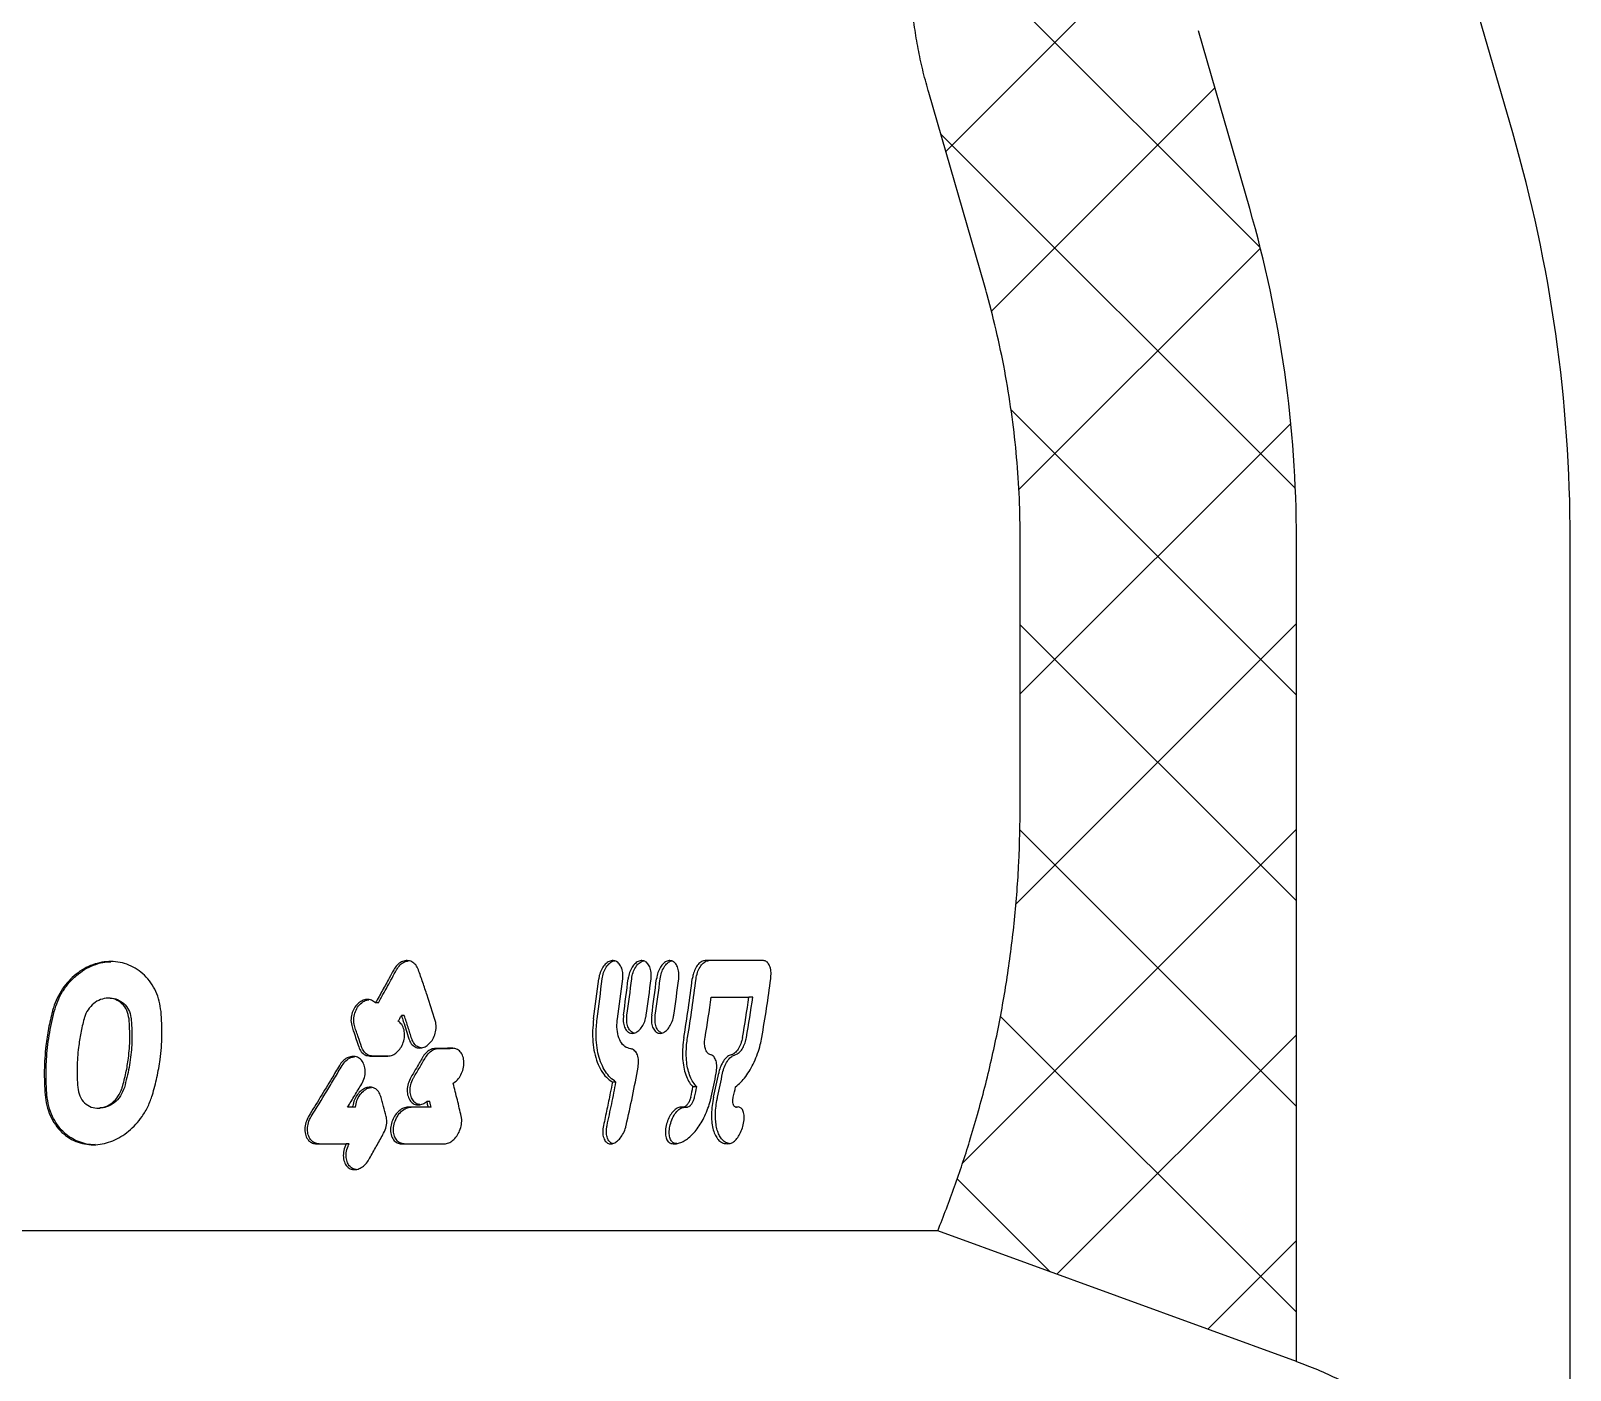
# Model space of a CAD drawing. Header units: millimetres. Extents: x 8 to 871, y 8 to 585.
# Drawn here: x 747.71 to 781.3, y 184.29 to 213.53 of the extents above; entities that cross this region are included whole.
import ezdxf

# ---------------------------------------------------------------- set-up
doc = ezdxf.new("R2010")
doc.units = ezdxf.units.MM
doc.layers.add('HATCH', color=3, linetype='Continuous')
doc.layers.add('OUTLINE', color=7, linetype='Continuous', lineweight=25)

msp = doc.modelspace()

# ---------------------------------------------------------------- hatches: boundary and pattern name
at = {"layer": 'HATCH'}
h = msp.add_hatch(dxfattribs=at)
h.set_pattern_fill('NET', color=256, angle=45, style=0)
edge = h.paths.add_edge_path(flags=0)
edge.add_line((767.50475, 187.3352), (775.33169, 184.48644))
edge.add_line((775.33169, 184.48644), (775.33169, 202.4352))
edge.add_arc((749.3049, 202.4352), 26.02679, 0, 16.096265)
edge.add_line((774.31137, 209.65118), (773.19098, 213.53381))
edge.add_arc((779.41042, 215.32852), 6.47321, 178.672157, 196.096265, ccw=False)
edge.add_line((772.93895, 215.47853), (775.32873, 318.57789))
edge.add_arc((764.3049, 318.83342), 11.02679, 358.672157, 360)
edge.add_line((775.33169, 318.83342), (775.33169, 326.33342))
edge.add_arc((746.6049, 326.33342), 28.72679, 0, 39.813466)
edge.add_arc((773.64318, 348.87164), 6.47321, 187.491797, 219.813466, ccw=False)
edge.add_line((767.22523, 348.02763), (757.96477, 418.44576))
edge.add_arc((760.91259, 418.83342), 2.97321, 7.491797, 187.491797, ccw=False)
edge.add_line((763.86042, 419.22108), (763.9114, 418.83342))
edge.add_line((763.9114, 418.83342), (763.91259, 418.83342))
edge.add_arc((760.91259, 418.83342), 3, 0, 90)
edge.add_line((760.91259, 421.83342), (750.68633, 421.83342))
edge.add_line((750.68633, 421.83342), (750.88417, 421.59106))
edge.add_spline(control_points=[(750.88417, 421.59106), (750.9974, 421.45234), (751.10108, 421.30591), (751.28882, 420.99725), (751.37234, 420.83547), (751.5146, 420.50595), (751.57409, 420.33705), (751.66975, 419.99099), (751.70607, 419.81239), (751.7296, 419.63342)], knot_values=[0, 0, 0, 0, 0.25, 0.25, 0.5, 0.5, 0.75, 0.75, 1, 1, 1, 1], weights=[1, 1, 1, 1, 1, 1, 1, 1, 1, 1], degree=3, periodic=0)
edge.add_spline(control_points=[(751.7296, 419.63342), (752.55881, 413.32812), (753.38801, 407.02282), (754.21721, 400.71752), (756.16013, 385.94345), (758.10304, 371.16939), (760.04594, 356.39532), (760.34604, 354.11336), (760.64614, 351.83139), (760.94623, 349.54942)], knot_values=[0.03779897, 0.03779897, 0.03779897, 0.03779897, 0.05687774, 0.05687774, 0.05687774, 0.10158155, 0.10158155, 0.10158155, 0.1084864, 0.1084864, 0.1084864, 0.1084864], weights=[1, 1, 1, 1, 1, 1, 1, 1, 1, 1], degree=3, periodic=0)
edge.add_spline(control_points=[(760.94623, 349.54943), (761.17462, 347.81273), (761.62519, 346.09163), (762.27704, 344.46578), (762.60839, 343.6393), (762.99314, 342.83231), (763.4266, 342.05451), (763.86006, 341.27671), (764.34401, 340.525), (764.87257, 339.80843)], knot_values=[0, 0, 0, 0, 0.00525496, 0.00525496, 0.00525496, 0.00791067, 0.00791067, 0.00791067, 0.01056638, 0.01056638, 0.01056638, 0.01056638], weights=[1, 1, 1, 1, 1, 1, 1, 1, 1, 1], degree=3, periodic=0)
edge.add_spline(control_points=[(764.87257, 339.80844), (765.58268, 338.84576), (766.21768, 337.82665), (767.33099, 335.67069), (767.7945, 334.56236), (768.54204, 332.28961), (768.82625, 331.12484), (769.11373, 329.33366), (769.18585, 328.73053), (769.28113, 327.53088), (769.30475, 326.93179), (769.30475, 326.33342)], knot_values=[0, 0, 0, 0, 0.25, 0.25, 0.5, 0.5, 0.75, 0.75, 0.875, 0.875, 1, 1, 1, 1], weights=[1, 1, 1, 1, 1, 1, 1, 1, 1, 1, 1, 1], degree=3, periodic=0)
edge.add_line((769.30475, 326.33342), (769.30475, 318.83342))
edge.add_spline(control_points=[(769.30475, 318.83342), (769.30475, 318.81413), (769.30464, 318.79483), (769.30442, 318.77554), (769.30431, 318.76588), (769.30417, 318.75621), (769.304, 318.74655), (769.30383, 318.73688), (769.30363, 318.72722), (769.30341, 318.71755)], knot_values=[0, 0, 0, 0, 0.00005788, 0.00005788, 0.00005788, 0.00008688, 0.00008688, 0.00008688, 0.00011588, 0.00011588, 0.00011588, 0.00011588], weights=[1, 1, 1, 1, 1, 1, 1, 1, 1, 1], degree=3, periodic=0)
edge.add_line((769.30341, 318.71755), (766.90474, 215.2352))
edge.add_spline(control_points=[(766.90474, 215.2352), (766.89891, 214.98375), (766.90255, 214.73157), (766.92913, 214.22574), (766.95222, 213.97136), (767.05006, 213.2157), (767.1531, 212.71952), (767.29409, 212.23094)], knot_values=[0, 0, 0, 0, 0.25, 0.25, 0.5, 0.5, 1, 1, 1, 1], weights=[1, 1, 1, 1, 1, 1, 1, 1], degree=3, periodic=0)
edge.add_line((767.29409, 212.23094), (768.52069, 207.98024))
edge.add_spline(control_points=[(768.52069, 207.98024), (768.65162, 207.52653), (768.76641, 207.0681), (768.96224, 206.15049), (769.04365, 205.69), (769.23916, 204.30359), (769.30475, 203.37273), (769.30475, 202.4352)], knot_values=[0, 0, 0, 0, 0.25, 0.25, 0.5, 0.5, 1, 1, 1, 1], weights=[1, 1, 1, 1, 1, 1, 1, 1], degree=3, periodic=0)
edge.add_line((769.30475, 202.4352), (769.30475, 196.6352))
edge.add_spline(control_points=[(769.30475, 196.6352), (769.30475, 195.04097), (769.15319, 193.46662), (768.70305, 191.13434), (768.51562, 190.36182), (768.17663, 189.21063), (768.05405, 188.82866), (767.79224, 188.07544), (767.65273, 187.70318), (767.50475, 187.3352)], knot_values=[0, 0, 0, 0, 0.5, 0.5, 0.75, 0.75, 0.875, 0.875, 1, 1, 1, 1], weights=[1, 1, 1, 1, 1, 1, 1, 1, 1, 1], degree=3, periodic=0)

# ---------------------------------------------------------------- linework, layer by layer
at = {"layer": 'OUTLINE'}
for p, q in [((780.05041, 211.30727), (778.93002, 215.1899)), ((774.31137, 209.65118), (773.19098, 213.53381)), ((769.30475, 196.6352), (769.30475, 202.4352)), ((775.33169, 184.48644), (775.33169, 202.4352)), ((781.3049, 176.90215), (781.3049, 202.4352)), ((763.69973, 193.2352), (762.42962, 193.2352)), ((749.44554, 192.41452), (749.40157, 192.41452)), ((755.29685, 192.31337), (755.23603, 192.31337)), ((763.46763, 192.43521), (763.38271, 192.43521)), ((755.86218, 192.0352), (755.79947, 192.0352)), ((760.4823, 190.58459), (760.40411, 190.58459)), ((762.24591, 190.47997), (762.1622, 190.47997)), ((756.4175, 190.15703), (756.35116, 190.15703)), ((749.17176, 190.01453), (749.21727, 190.01453)), ((754.73457, 190.0352), (754.62495, 190.0352)), ((754.79609, 190.0352), (754.73457, 190.0352)), ((756.38208, 190.03521), (755.94393, 190.03521)), ((756.44868, 190.03521), (756.38208, 190.03521)), ((761.9589, 190.03749), (762.04446, 190.03749)), ((763.09054, 190.03768), (763.11202, 190.03768)), ((753.94607, 189.2352), (754.59567, 189.2352)), ((754.65778, 189.2352), (754.59567, 189.2352)), ((755.79661, 189.2352), (756.73711, 189.2352)), ((761.81037, 189.24291), (761.77052, 189.24239)), ((767.50475, 187.3352), (702.05505, 187.3352)), ((775.33169, 184.48644), (767.50475, 187.3352))]:
    msp.add_line(p, q, dxfattribs=at)
at = {"layer": 'OUTLINE', "flags": 128}
msp.add_lwpolyline([(768.5207, 207.98025), (767.30613, 212.1892), (767.29409, 212.23094)], dxfattribs=at)
at = {"layer": 'OUTLINE'}
for centre, radius, start, end in [((749.3049, 202.4352), 32, 0, 16.096265), ((749.3049, 202.4352), 26.02679, 0, 16.096265), ((727.28207, 196.58055), 33.03654, 351.961427, 353.490392), ((727.22385, 196.58029), 33.16873, 351.994127, 353.516898), ((728.45454, 196.5821), 32.39128, 351.797441, 353.357388), ((728.70223, 196.58453), 32.26412, 351.907307, 353.33499), ((728.64313, 196.585), 32.39912, 351.940414, 353.362052), ((729.78449, 196.58735), 31.68635, 351.753565, 353.207748), ((730.03793, 196.58802), 31.55262, 351.717143, 353.177602), ((729.98173, 196.58878), 31.68654, 351.750999, 353.205183), ((731.06309, 196.59009), 31.01476, 351.568596, 353.054855), ((731.73525, 196.5848), 30.643, 350.552269, 352.971448), ((731.6888, 196.58507), 30.76943, 350.590939, 352.999973), ((735.15267, 196.59615), 28.95268, 349.9724, 352.536228), ((732.72705, 196.58137), 30.12026, 350.393391, 352.087896), ((734.36636, 196.58707), 29.31188, 350.114544, 351.85701), ((734.32708, 196.58775), 29.43493, 350.154934, 351.88994), ((730.49522, 196.46948), 30.97227, 347.252345, 349.659377), ((733.10719, 196.48657), 29.6694, 347.875369, 348.319674), ((733.05374, 196.48932), 29.80428, 347.92567, 348.367884), ((733.89106, 196.51404), 29.34462, 347.684211, 348.731079), ((733.96647, 196.52076), 29.32402, 347.66198, 348.709668), ((733.93701, 196.51907), 29.43591, 347.712972, 348.756491), ((734.83711, 196.51979), 28.89267, 347.476796, 347.933716)]:
    msp.add_arc(centre, radius, start, end, dxfattribs=at)
for points, knots in [([(767.29409, 212.23094), (767.25281, 212.38161), (767.17026, 212.68295), (767.07317, 213.14303), (766.99598, 213.60818), (766.93751, 214.11281), (766.901, 214.65567), (766.90349, 215.04181), (766.90474, 215.23521)], [0, 0, 0, 0, 0.15409656, 0.30819292, 0.46366276, 0.61913465, 0.80924788, 1, 1, 1, 1]), ([(769.30475, 202.4352), (769.30091, 202.73245), (769.29322, 203.32709), (769.23134, 204.21721), (769.13214, 205.10924), (768.9912, 206.00134), (768.8088, 206.8914), (768.64341, 207.54943), (768.54059, 207.91041), (768.5207, 207.98025)], [0, 0, 0, 0, 0.15871105, 0.31750025, 0.47621076, 0.63785453, 0.79958072, 0.96122259, 1, 1, 1, 1]), ([(767.50475, 187.3352), (767.62973, 187.65711), (767.87992, 188.30147), (768.2239, 189.34746), (768.54054, 190.46913), (768.81477, 191.66738), (769.03199, 192.88676), (769.18775, 194.12478), (769.28637, 195.37839), (769.29863, 196.21636), (769.30475, 196.6352)], [0, 0, 0, 0, 0.10869296, 0.2175747, 0.34648584, 0.4754752, 0.60438683, 0.73622985, 0.86815699, 1, 1, 1, 1]), ([(750.55434, 192.12653), (750.54342, 192.20178), (750.52158, 192.35228), (750.44492, 192.56296), (750.33655, 192.75386), (750.19869, 192.91727), (750.0361, 193.0476), (749.85659, 193.14266), (749.6634, 193.20017), (749.46379, 193.22085), (749.26188, 193.20334), (749.06353, 193.15037), (748.87369, 193.06208), (748.69644, 192.94215), (748.53718, 192.79263), (748.39856, 192.61741), (748.28626, 192.42083), (748.21873, 192.25335), (748.19106, 192.15353), (748.18357, 192.12653)], [0, 0, 0, 0, 0.063550389, 0.127086487, 0.190738409, 0.254377295, 0.315919663, 0.3774563, 0.437565935, 0.497674095, 0.557047935, 0.616423566, 0.675731289, 0.735042911, 0.795023451, 0.855006607, 0.916160586, 0.977317619, 1, 1, 1, 1]), ([(748.22352, 192.12653), (748.24655, 192.20146), (748.29262, 192.3513), (748.40242, 192.56099), (748.54019, 192.75099), (748.70282, 192.91416), (748.88521, 193.04519), (749.07959, 193.14029), (749.27323, 193.19895), (749.40001, 193.2076), (749.45883, 193.21162)], [0, 0, 0, 0, 0.12931394, 0.25860184, 0.38807149, 0.51752464, 0.64364742, 0.76976183, 0.89316133, 1, 1, 1, 1]), ([(756.16978, 193.0352), (756.15282, 193.07216), (756.11887, 193.14615), (756.03118, 193.21589), (755.93001, 193.24244), (755.82477, 193.22422), (755.72701, 193.16418), (755.66524, 193.0922), (755.63833, 193.04505), (755.63271, 193.0352)], [0, 0, 0, 0, 0.163237956, 0.326795956, 0.487967882, 0.642186416, 0.798521311, 0.95793904, 1, 1, 1, 1]), ([(755.69421, 193.0352), (755.71813, 193.07185), (755.76601, 193.14521), (755.85908, 193.21355), (755.92257, 193.22451), (755.95007, 193.22925)], [0, 0, 0, 0, 0.3614104, 0.72340338, 1, 1, 1, 1]), ([(760.62838, 192.83521), (760.63061, 192.88197), (760.63508, 192.97557), (760.60084, 193.09839), (760.54098, 193.18802), (760.46199, 193.23565), (760.37385, 193.23822), (760.28594, 193.19713), (760.2069, 193.11738), (760.14505, 193.00647), (760.11539, 192.90645), (760.10747, 192.84864), (760.10562, 192.83521)], [0, 0, 0, 0, 0.11320847, 0.2265939, 0.33543016, 0.44167086, 0.5460803, 0.64936143, 0.75343751, 0.85936077, 0.96732577, 1, 1, 1, 1]), ([(760.18047, 192.83521), (760.18886, 192.88154), (760.20563, 192.97425), (760.26712, 193.09741), (760.34645, 193.18418), (760.41312, 193.22845), (760.44835, 193.22853), (760.45404, 193.22854)], [0, 0, 0, 0, 0.2437352, 0.48775817, 0.72410742, 0.95545773, 1, 1, 1, 1]), ([(761.24845, 192.83982), (761.25088, 192.88605), (761.25574, 192.97859), (761.22374, 193.1), (761.167, 193.18859), (761.09172, 193.23565), (761.0074, 193.23818), (760.92305, 193.19754), (760.84694, 193.11868), (760.78704, 193.00897), (760.75797, 192.91011), (760.75012, 192.85297), (760.74831, 192.83982)], [0, 0, 0, 0, 0.11322571, 0.22663416, 0.33546265, 0.44170371, 0.54611463, 0.64939691, 0.75347634, 0.85939143, 0.96764094, 1, 1, 1, 1]), ([(760.82505, 192.83982), (760.83325, 192.88524), (760.84966, 192.97613), (760.90868, 193.09744), (760.98471, 193.18374), (761.04931, 193.22815), (761.08358, 193.22838), (761.08957, 193.22843)], [0, 0, 0, 0, 0.24148091, 0.48313446, 0.7199338, 0.95112499, 1, 1, 1, 1]), ([(761.85027, 192.83982), (761.85293, 192.88605), (761.85825, 192.97859), (761.82814, 193.1), (761.77391, 193.18859), (761.7015, 193.23565), (761.62007, 193.23818), (761.53831, 193.19754), (761.46427, 193.11868), (761.40568, 193.00897), (761.37694, 192.91011), (761.36897, 192.85297), (761.36713, 192.83982)], [0, 0, 0, 0, 0.1132257, 0.22663481, 0.33546159, 0.44170386, 0.54611521, 0.64939744, 0.75347646, 0.85939126, 0.96764088, 1, 1, 1, 1]), ([(761.44571, 192.83982), (761.45393, 192.88524), (761.47039, 192.97611), (761.5282, 193.0975), (761.6022, 193.18352), (761.66352, 193.22766), (761.69527, 193.22816), (761.69968, 193.22822)], [0, 0, 0, 0, 0.24431235, 0.48879879, 0.72837605, 0.96227816, 1, 1, 1, 1]), ([(762.42962, 193.2352), (762.40294, 193.23067), (762.34957, 193.22162), (762.27221, 193.15388), (762.20804, 193.05458), (762.16582, 192.94258), (762.15325, 192.86691), (762.14798, 192.83521)], [0, 0, 0, 0, 0.21151018, 0.42316351, 0.63246781, 0.84600201, 1, 1, 1, 1]), ([(762.22887, 192.83521), (762.23739, 192.88175), (762.25444, 192.97492), (762.31198, 193.0975), (762.38471, 193.18667), (762.4545, 193.22932), (762.49597, 193.23363), (762.51101, 193.2352)], [0, 0, 0, 0, 0.22508786, 0.45052313, 0.66768917, 0.87952358, 1, 1, 1, 1]), ([(763.86004, 192.83521), (763.86356, 192.88199), (763.8706, 192.97563), (763.84733, 193.0986), (763.80208, 193.18761), (763.74892, 193.22959), (763.71266, 193.23373), (763.69973, 193.2352)], [0, 0, 0, 0, 0.22656229, 0.4535156, 0.67105783, 0.88279581, 1, 1, 1, 1]), ([(755.63271, 193.0352), (755.60011, 192.97499), (755.51861, 192.82445), (755.38664, 192.58378), (755.28624, 192.40351), (755.23603, 192.31337)], [0, 0, 0, 0, 0.24996285, 0.62495188, 1, 1, 1, 1]), ([(755.29685, 192.31337), (755.36383, 192.43354), (755.4643, 192.61381), (755.59622, 192.85451), (755.66155, 192.97497), (755.69421, 193.0352)], [0, 0, 0, 0, 0.49993377, 0.74996048, 1, 1, 1, 1]), ([(756.53875, 191.92656), (756.48008, 192.11098), (756.39205, 192.38765), (756.26698, 192.75744), (756.20218, 192.94261), (756.16978, 193.0352)], [0, 0, 0, 0, 0.49984316, 0.74990445, 1, 1, 1, 1]), ([(749.85619, 191.96319), (749.84392, 192.026), (749.81936, 192.15174), (749.71083, 192.30053), (749.56554, 192.39451), (749.39941, 192.42492), (749.23181, 192.39262), (749.07853, 192.30319), (748.9545, 192.16523), (748.89566, 192.04183), (748.87598, 191.97228), (748.8734, 191.96319)], [0, 0, 0, 0, 0.12933068, 0.25890146, 0.3826243, 0.50270773, 0.62057935, 0.73833455, 0.8583498, 0.98149035, 1, 1, 1, 1]), ([(749.44508, 192.41405), (749.44594, 192.41421), (749.50163, 192.42439), (749.6111, 192.38845), (749.75083, 192.30492), (749.85312, 192.16507), (749.89189, 192.04186), (749.90014, 191.97227), (749.90121, 191.96319)], [0, 0, 0, 0, 0.00368363, 0.24015759, 0.47674252, 0.7170523, 0.96308675, 1, 1, 1, 1]), ([(755.23603, 192.31337), (755.20778, 192.3354), (755.15124, 192.3795), (755.04553, 192.39289), (754.93988, 192.36421), (754.84316, 192.29577), (754.76425, 192.19385), (754.71216, 192.0677), (754.69057, 191.92317), (754.71145, 191.83325), (754.72246, 191.78586)], [0, 0, 0, 0, 0.1218957, 0.24401239, 0.3617197, 0.48027352, 0.60152869, 0.72641661, 0.85582674, 1, 1, 1, 1]), ([(754.78216, 191.78586), (754.77174, 191.82888), (754.75089, 191.91493), (754.76868, 192.05796), (754.82121, 192.19108), (754.90487, 192.29776), (754.99846, 192.36551), (755.06113, 192.37543), (755.08699, 192.37953)], [0, 0, 0, 0, 0.17872234, 0.35746141, 0.53493776, 0.71065884, 0.88063491, 1, 1, 1, 1]), ([(762.56058, 192.4352), (762.63221, 192.4352), (762.77546, 192.43521), (763.05163, 192.4352), (763.25128, 192.43521), (763.38271, 192.43521)], [0, 0, 0, 0, 0.254692458, 0.509385373, 1, 1, 1, 1]), ([(748.18357, 192.12653), (748.15395, 192.00241), (748.0945, 191.75329), (748.03126, 191.32232), (747.99533, 190.83445), (748.01425, 190.48062), (748.02377, 190.30252)], [0, 0, 0, 0, 0.20447197, 0.41038081, 0.70321064, 1, 1, 1, 1]), ([(748.06439, 190.30252), (748.05645, 190.42948), (748.04052, 190.68427), (748.05336, 191.11753), (748.10265, 191.60142), (748.18305, 191.95071), (748.22352, 192.12653)], [0, 0, 0, 0, 0.212085185, 0.425623697, 0.710875223, 1, 1, 1, 1]), ([(748.8734, 191.96319), (748.84843, 191.86045), (748.7983, 191.65425), (748.74488, 191.29965), (748.71394, 190.90017), (748.7282, 190.61126), (748.73538, 190.46586)], [0, 0, 0, 0, 0.206406086, 0.41425687, 0.705202127, 1, 1, 1, 1]), ([(749.70854, 190.46586), (749.7369, 190.57095), (749.79381, 190.78186), (749.85207, 191.13849), (749.88395, 191.53484), (749.86548, 191.81978), (749.85619, 191.96319)], [0, 0, 0, 0, 0.21355757, 0.42858189, 0.7124203, 1, 1, 1, 1]), ([(749.90121, 191.96319), (749.9089, 191.86086), (749.92433, 191.6555), (749.91355, 191.30133), (749.86777, 190.9014), (749.79221, 190.61168), (749.75419, 190.46586)], [0, 0, 0, 0, 0.20559815, 0.41263683, 0.7043643, 1, 1, 1, 1]), ([(750.36627, 190.30252), (750.40147, 190.43004), (750.47211, 190.68596), (750.54541, 191.11981), (750.58669, 191.60311), (750.56517, 191.95128), (750.55434, 192.12653)], [0, 0, 0, 0, 0.21301774, 0.42749209, 0.7118381, 1, 1, 1, 1]), ([(755.50294, 191.15033), (755.53757, 191.15462), (755.60683, 191.16321), (755.70572, 191.22856), (755.78826, 191.32513), (755.84733, 191.44861), (755.87436, 191.58767), (755.86284, 191.7243), (755.81508, 191.84232), (755.75845, 191.89012), (755.7309, 191.91338)], [0, 0, 0, 0, 0.11885886, 0.23776647, 0.35671782, 0.48179903, 0.61235738, 0.74473621, 0.87582867, 1, 1, 1, 1]), ([(755.7309, 191.91338), (755.74235, 191.93368), (755.75952, 191.96413), (755.78236, 192.00474), (755.79376, 192.02505), (755.79947, 192.0352)], [0, 0, 0, 0, 0.50002963, 0.75002809, 1, 1, 1, 1]), ([(755.79947, 192.0352), (755.81339, 191.99277), (755.8482, 191.8867), (755.90272, 191.71712), (755.94246, 191.59008), (755.96233, 191.52656)], [0, 0, 0, 0, 0.2499779, 0.62498024, 1, 1, 1, 1]), ([(756.02599, 191.52656), (755.99929, 191.61126), (755.95924, 191.7383), (755.9042, 191.90791), (755.87619, 191.99277), (755.86218, 192.0352)], [0, 0, 0, 0, 0.4999658, 0.74998744, 1, 1, 1, 1]), ([(755.96233, 191.52656), (755.97799, 191.48922), (756.00935, 191.41444), (756.09338, 191.3447), (756.1917, 191.31928), (756.29375, 191.33865), (756.39001, 191.39783), (756.4726, 191.49191), (756.53325, 191.61369), (756.56252, 191.75146), (756.55737, 191.85855), (756.54238, 191.91329), (756.53875, 191.92656)], [0, 0, 0, 0, 0.1103175, 0.22090626, 0.32497009, 0.42566678, 0.52641973, 0.6296843, 0.7376588, 0.84998016, 0.96362156, 1, 1, 1, 1]), ([(759.994, 191.96073), (759.98473, 191.87523), (759.96618, 191.70424), (759.97352, 191.45548), (760.00778, 191.22187), (760.06952, 191.01077), (760.15785, 190.8306), (760.26795, 190.68177), (760.35874, 190.61698), (760.40411, 190.58459)], [0, 0, 0, 0, 0.143959568, 0.287908259, 0.431977098, 0.57602177, 0.71742679, 0.858792806, 1, 1, 1, 1]), ([(760.4823, 190.58459), (760.43937, 190.61494), (760.35348, 190.67564), (760.24711, 190.81181), (760.16111, 190.97639), (760.09681, 191.16887), (760.0573, 191.38482), (760.03857, 191.64957), (760.05798, 191.84608), (760.06931, 191.96073)], [0, 0, 0, 0, 0.13319793, 0.26642599, 0.39941258, 0.53242351, 0.66990204, 0.80739658, 1, 1, 1, 1]), ([(760.80118, 191.30919), (760.75818, 191.32082), (760.67218, 191.34409), (760.57477, 191.46346), (760.51393, 191.63144), (760.4979, 191.80723), (760.5101, 191.92034), (760.51445, 191.96073)], [0, 0, 0, 0, 0.21490445, 0.42973372, 0.64738698, 0.87408534, 1, 1, 1, 1]), ([(760.64506, 192.04255), (760.6415, 191.99571), (760.63438, 191.90196), (760.66372, 191.77938), (760.71885, 191.69082), (760.79336, 191.6455), (760.877, 191.64531), (760.96099, 191.6872), (761.03802, 191.76602), (761.1006, 191.87568), (761.13194, 191.97385), (761.14122, 192.03042), (761.14321, 192.04255)], [0, 0, 0, 0, 0.11536545, 0.23091278, 0.3415209, 0.44797896, 0.55075504, 0.65165961, 0.75412472, 0.86008063, 0.96999481, 1, 1, 1, 1]), ([(760.87629, 191.65244), (760.85206, 191.66277), (760.80282, 191.68375), (760.74896, 191.76382), (760.71735, 191.87212), (760.71384, 191.97137), (760.72064, 192.02906), (760.72223, 192.04255)], [0, 0, 0, 0, 0.22091917, 0.44896822, 0.6838413, 0.92607522, 1, 1, 1, 1]), ([(761.26142, 192.04255), (761.2576, 191.99571), (761.24995, 191.90196), (761.27726, 191.77938), (761.32978, 191.69082), (761.40137, 191.6455), (761.48217, 191.64531), (761.56365, 191.6872), (761.63873, 191.76602), (761.7001, 191.87568), (761.73118, 191.97385), (761.74062, 192.03042), (761.74264, 192.04255)], [0, 0, 0, 0, 0.11536562, 0.23091355, 0.34152135, 0.44797915, 0.55075535, 0.6516605, 0.75412451, 0.86008038, 0.96999493, 1, 1, 1, 1]), ([(761.48458, 191.65327), (761.46177, 191.6634), (761.41491, 191.68422), (761.36395, 191.76384), (761.33431, 191.87212), (761.33174, 191.97137), (761.33879, 192.02906), (761.34043, 192.04255)], [0, 0, 0, 0, 0.21720545, 0.44633989, 0.6823342, 0.92572306, 1, 1, 1, 1]), ([(754.72246, 191.78586), (754.73488, 191.74955), (754.76594, 191.65879), (754.81478, 191.51367), (754.8506, 191.40495), (754.8685, 191.35058)], [0, 0, 0, 0, 0.24999019, 0.62498459, 1, 1, 1, 1]), ([(754.92903, 191.35058), (754.90498, 191.42307), (754.86891, 191.5318), (754.81964, 191.67694), (754.79466, 191.74955), (754.78216, 191.78586)], [0, 0, 0, 0, 0.49997973, 0.74998774, 1, 1, 1, 1]), ([(756.23183, 191.33376), (756.21105, 191.3366), (756.15812, 191.34383), (756.08841, 191.40207), (756.04504, 191.47131), (756.02926, 191.51706), (756.02599, 191.52656)], [0, 0, 0, 0, 0.22001275, 0.56055639, 0.90869657, 1, 1, 1, 1]), ([(761.96261, 191.55482), (761.95305, 191.48509), (761.93394, 191.34562), (761.93114, 191.14259), (761.94865, 190.95191), (761.98705, 190.78006), (762.04573, 190.63353), (762.10699, 190.53676), (762.14954, 190.493), (762.1622, 190.47997)], [0, 0, 0, 0, 0.157012008, 0.314012409, 0.471194354, 0.628351194, 0.781726149, 0.935052974, 1, 1, 1, 1]), ([(762.24591, 190.47997), (762.21815, 190.51081), (762.16263, 190.57249), (762.09903, 190.69986), (762.05202, 190.84811), (762.02255, 191.01697), (762.01243, 191.20248), (762.0198, 191.38459), (762.03685, 191.50325), (762.04426, 191.55482)], [0, 0, 0, 0, 0.14565982, 0.29136669, 0.4367598, 0.58218311, 0.7330691, 0.88397347, 1, 1, 1, 1]), ([(762.54882, 191.17719), (762.52714, 191.18614), (762.48378, 191.20402), (762.43873, 191.2793), (762.41457, 191.38142), (762.41394, 191.47898), (762.42251, 191.53812), (762.42493, 191.55482)], [0, 0, 0, 0, 0.22356533, 0.44715452, 0.67191999, 0.90732039, 1, 1, 1, 1]), ([(763.24305, 191.55483), (763.23252, 191.50954), (763.21145, 191.41886), (763.15099, 191.3005), (763.07902, 191.21583), (763.02421, 191.18434), (762.9967, 191.17798), (762.9933, 191.1772)], [0, 0, 0, 0, 0.25039984, 0.50129759, 0.73989704, 0.96784843, 1, 1, 1, 1]), ([(763.07854, 191.1772), (763.10256, 191.186), (763.15058, 191.2036), (763.22026, 191.2783), (763.27901, 191.37995), (763.31324, 191.47806), (763.32511, 191.53761), (763.32854, 191.55483)], [0, 0, 0, 0, 0.22221578, 0.44432889, 0.67001251, 0.90458833, 1, 1, 1, 1]), ([(763.09143, 190.47997), (763.12967, 190.51104), (763.20615, 190.57318), (763.31398, 190.70115), (763.41257, 190.85021), (763.50063, 191.01969), (763.5748, 191.20548), (763.62972, 191.38663), (763.65304, 191.50424), (763.66307, 191.55483)], [0, 0, 0, 0, 0.146161289, 0.292352542, 0.43828455, 0.584244316, 0.735157934, 0.886090081, 1, 1, 1, 1]), ([(754.93333, 190.54385), (754.95526, 190.58837), (754.99913, 190.67743), (755.01655, 190.8244), (754.99442, 190.95893), (754.93389, 191.0657), (754.84557, 191.13119), (754.74279, 191.15096), (754.63758, 191.12739), (754.53947, 191.0648), (754.4785, 190.99545), (754.45132, 190.9517), (754.44644, 190.94385)], [0, 0, 0, 0, 0.11794107, 0.23594056, 0.3522631, 0.46566029, 0.57380914, 0.67628909, 0.7759748, 0.8755068, 0.97765923, 1, 1, 1, 1]), ([(754.8685, 191.35058), (754.88487, 191.31363), (754.91765, 191.23963), (755.00538, 191.16641), (755.07715, 191.15621), (755.11282, 191.15114)], [0, 0, 0, 0, 0.33419575, 0.66916091, 1, 1, 1, 1]), ([(755.17427, 191.15114), (755.14045, 191.15555), (755.07281, 191.16439), (754.99, 191.23016), (754.94718, 191.29976), (754.9316, 191.3434), (754.92903, 191.35058)], [0, 0, 0, 0, 0.311474621, 0.622912647, 0.937906927, 1, 1, 1, 1]), ([(755.11282, 191.15114), (755.14633, 191.15107), (755.21337, 191.15094), (755.34358, 191.15066), (755.43988, 191.15046), (755.50294, 191.15033)], [0, 0, 0, 0, 0.25654442, 0.51309144, 1, 1, 1, 1]), ([(755.50356, 191.15046), (755.49101, 191.15049), (755.44525, 191.15059), (755.33568, 191.1508), (755.23823, 191.151), (755.17427, 191.15114)], [0, 0, 0, 0, 0.11491287, 0.41909779, 1, 1, 1, 1]), ([(756.54838, 191.31927), (756.51499, 191.31503), (756.44819, 191.30657), (756.35157, 191.24133), (756.29187, 191.17155), (756.26524, 191.12753), (756.26058, 191.11983)], [0, 0, 0, 0, 0.30964438, 0.61952393, 0.93345937, 1, 1, 1, 1]), ([(756.32553, 191.11983), (756.35066, 191.15643), (756.40098, 191.22973), (756.50486, 191.3038), (756.57724, 191.31406), (756.614, 191.31927)], [0, 0, 0, 0, 0.32925989, 0.6593017, 1, 1, 1, 1]), ([(756.92285, 191.32007), (756.89103, 191.32), (756.82738, 191.31986), (756.70274, 191.3196), (756.6095, 191.3194), (756.54838, 191.31927)], [0, 0, 0, 0, 0.25626555, 0.51252681, 1, 1, 1, 1]), ([(756.614, 191.31927), (756.64615, 191.31933), (756.71045, 191.31947), (756.81376, 191.31969), (756.88459, 191.31985), (756.92357, 191.31993)], [0, 0, 0, 0, 0.310191579, 0.620383764, 1, 1, 1, 1]), ([(756.92976, 190.55704), (756.96264, 190.58059), (757.02838, 190.62769), (757.10448, 190.74116), (757.15426, 190.87296), (757.1705, 191.01424), (757.14851, 191.14645), (757.09086, 191.24909), (757.01134, 191.30995), (756.95034, 191.31693), (756.92285, 191.32007)], [0, 0, 0, 0, 0.12468648, 0.24930265, 0.37652381, 0.50961207, 0.64384026, 0.77412746, 0.89821192, 1, 1, 1, 1]), ([(760.96444, 190.90997), (760.96996, 190.95771), (760.98102, 191.0533), (760.95523, 191.17822), (760.90167, 191.2669), (760.84435, 191.30245), (760.80911, 191.30795), (760.80118, 191.30919)], [0, 0, 0, 0, 0.24359659, 0.48774767, 0.71768001, 0.9364596, 1, 1, 1, 1]), ([(762.66994, 190.77969), (762.67661, 190.82749), (762.68996, 190.92321), (762.67123, 191.04822), (762.62634, 191.13701), (762.57935, 191.16979), (762.55215, 191.17638), (762.54882, 191.17719)], [0, 0, 0, 0, 0.25215736, 0.50493016, 0.74268845, 0.96849481, 1, 1, 1, 1]), ([(762.9933, 191.1772), (762.96801, 191.16789), (762.91741, 191.14927), (762.84327, 191.07101), (762.77997, 190.96482), (762.74145, 190.86188), (762.72727, 190.79872), (762.723, 190.77968)], [0, 0, 0, 0, 0.22145106, 0.44293239, 0.66548452, 0.89917744, 1, 1, 1, 1]), ([(762.80797, 190.77968), (762.82, 190.82693), (762.84407, 190.9215), (762.90944, 191.04581), (762.98616, 191.13509), (763.04474, 191.16905), (763.07425, 191.17616), (763.07854, 191.1772)], [0, 0, 0, 0, 0.248838, 0.49809629, 0.73606779, 0.96162803, 1, 1, 1, 1]), ([(754.44644, 190.94385), (754.39126, 190.85122), (754.25329, 190.61961), (754.0295, 190.24983), (753.85897, 189.97343), (753.77369, 189.83521)], [0, 0, 0, 0, 0.249899256, 0.624884458, 1, 1, 1, 1]), ([(753.83247, 189.83521), (753.94614, 190.01944), (754.11667, 190.29585), (754.34022, 190.66577), (754.45079, 190.85115), (754.50608, 190.94385)], [0, 0, 0, 0, 0.49983465, 0.74989815, 1, 1, 1, 1]), ([(754.50608, 190.94385), (754.53211, 190.98045), (754.58421, 191.05374), (754.68153, 191.12215), (754.74613, 191.13303), (754.77319, 191.13759)], [0, 0, 0, 0, 0.367045917, 0.734888408, 1, 1, 1, 1]), ([(756.26058, 191.11983), (756.23946, 191.08352), (756.18667, 190.99274), (756.10166, 190.84762), (756.03739, 190.7389), (756.00525, 190.68454)], [0, 0, 0, 0, 0.24998781, 0.62498409, 1, 1, 1, 1]), ([(756.0699, 190.68454), (756.11277, 190.75702), (756.17709, 190.86574), (756.2621, 191.01088), (756.30439, 191.08351), (756.32553, 191.11983)], [0, 0, 0, 0, 0.49996742, 0.74997677, 1, 1, 1, 1]), ([(754.62495, 190.0352), (754.67666, 190.11987), (754.75423, 190.24687), (754.8568, 190.41649), (754.90782, 190.50139), (754.93333, 190.54385)], [0, 0, 0, 0, 0.4999633, 0.74997035, 1, 1, 1, 1]), ([(755.34839, 190.27074), (755.33396, 190.30782), (755.30505, 190.3821), (755.22211, 190.45212), (755.12342, 190.47826), (755.02024, 190.46076), (754.92182, 190.40461), (754.83525, 190.3146), (754.76896, 190.19659), (754.74156, 190.09825), (754.73556, 190.0441), (754.73457, 190.0352)], [0, 0, 0, 0, 0.12738836, 0.25519032, 0.37380952, 0.48808225, 0.60196627, 0.7192192, 0.84325955, 0.97425725, 1, 1, 1, 1]), ([(756.00525, 190.68454), (755.98352, 190.64029), (755.94005, 190.55176), (755.92011, 190.40553), (755.9372, 190.27049), (755.99185, 190.16221), (756.07496, 190.09593), (756.17221, 190.07723), (756.26835, 190.09905), (756.32488, 190.13863), (756.35116, 190.15703)], [0, 0, 0, 0, 0.136170826, 0.27237362, 0.40822494, 0.542581828, 0.669691129, 0.788336541, 0.901602882, 1, 1, 1, 1]), ([(756.19995, 190.09017), (756.17667, 190.09473), (756.12275, 190.10532), (756.05593, 190.16757), (756.00553, 190.26351), (755.98511, 190.38809), (756.00025, 190.52779), (756.03794, 190.62827), (756.06585, 190.67741), (756.0699, 190.68454)], [0, 0, 0, 0, 0.11758077, 0.27240842, 0.43393111, 0.60520225, 0.78563484, 0.96886478, 1, 1, 1, 1]), ([(757.10512, 189.83521), (757.07726, 189.95528), (757.03548, 190.13541), (756.97602, 190.37619), (756.94518, 190.49676), (756.92976, 190.55704)], [0, 0, 0, 0, 0.499927178, 0.749956618, 1, 1, 1, 1]), ([(760.40411, 190.58459), (760.38884, 190.50515), (760.35064, 190.30651), (760.28615, 189.98978), (760.23454, 189.75341), (760.20873, 189.63522)], [0, 0, 0, 0, 0.24993771, 0.62492786, 1, 1, 1, 1]), ([(760.28776, 189.63522), (760.32186, 189.79281), (760.37303, 190.02923), (760.43666, 190.34615), (760.46709, 190.50511), (760.4823, 190.58459)], [0, 0, 0, 0, 0.49989981, 0.74993639, 1, 1, 1, 1]), ([(748.02377, 190.30252), (748.03412, 190.22388), (748.05483, 190.0666), (748.13206, 189.84739), (748.24301, 189.64947), (748.38535, 189.48259), (748.55418, 189.353), (748.73746, 189.26474), (748.93171, 189.21816), (749.12541, 189.20978), (749.31781, 189.2381), (749.50374, 189.29789), (749.68179, 189.38884), (749.85127, 189.50908), (750.00689, 189.65724), (750.15255, 189.84076), (750.27958, 190.0562), (750.33737, 190.22041), (750.36627, 190.30252)], [0, 0, 0, 0, 0.06766061, 0.13530683, 0.20312979, 0.27092357, 0.33507924, 0.39920733, 0.45813631, 0.51705724, 0.57260712, 0.62816761, 0.68407164, 0.73999294, 0.7993415, 0.85870471, 0.9293458, 1, 1, 1, 1]), ([(749.11716, 189.21833), (749.09949, 189.21719), (749.01979, 189.21204), (748.88078, 189.23839), (748.7079, 189.29535), (748.5486, 189.38667), (748.40626, 189.50632), (748.28271, 189.65498), (748.17841, 189.83779), (748.09788, 190.05415), (748.07567, 190.21887), (748.06439, 190.30252)], [0, 0, 0, 0, 0.03135804, 0.14142585, 0.25466089, 0.36553213, 0.47928696, 0.5966661, 0.71701676, 0.85629788, 1, 1, 1, 1]), ([(748.73538, 190.46586), (748.74665, 190.4015), (748.76922, 190.27263), (748.87757, 190.12143), (749.02381, 190.02952), (749.18824, 190.00473), (749.35074, 190.04113), (749.49964, 190.13067), (749.6239, 190.2673), (749.68463, 190.38893), (749.70605, 190.45785), (749.70854, 190.46586)], [0, 0, 0, 0, 0.13436604, 0.26905638, 0.39522051, 0.51320598, 0.62603624, 0.7392532, 0.85780425, 0.98346112, 1, 1, 1, 1]), ([(749.75419, 190.46586), (749.72906, 190.40164), (749.67876, 190.27305), (749.53771, 190.12359), (749.3762, 190.02942), (749.26688, 190.02119), (749.21691, 190.01743)], [0, 0, 0, 0, 0.26740155, 0.53538621, 0.78766832, 1, 1, 1, 1]), ([(754.79609, 190.0352), (754.8044, 190.08338), (754.82103, 190.17981), (754.89354, 190.3124), (754.98984, 190.40967), (755.07998, 190.46195), (755.13128, 190.46388), (755.14651, 190.46445)], [0, 0, 0, 0, 0.23575781, 0.47187539, 0.69735164, 0.91012064, 1, 1, 1, 1]), ([(755.46669, 189.83464), (755.44746, 189.90724), (755.4186, 190.01614), (755.37882, 190.16157), (755.35854, 190.23435), (755.34839, 190.27074)], [0, 0, 0, 0, 0.49997399, 0.74998011, 1, 1, 1, 1]), ([(756.35116, 190.15703), (756.35376, 190.14687), (756.36025, 190.12148), (756.37058, 190.08088), (756.37825, 190.05043), (756.38208, 190.03521)], [0, 0, 0, 0, 0.25000987, 0.62498211, 1, 1, 1, 1]), ([(756.44868, 190.03521), (756.44352, 190.05551), (756.43578, 190.08595), (756.42536, 190.12656), (756.42012, 190.14687), (756.4175, 190.15703)], [0, 0, 0, 0, 0.49998415, 0.74998562, 1, 1, 1, 1]), ([(761.68619, 189.24239), (761.71583, 189.23852), (761.7751, 189.23078), (761.87117, 189.25112), (761.96906, 189.29544), (762.06737, 189.36292), (762.16318, 189.45282), (762.25649, 189.56394), (762.34366, 189.69464), (762.42386, 189.84505), (762.49212, 190.00926), (762.53596, 190.14896), (762.55491, 190.23118), (762.56037, 190.25485)], [0, 0, 0, 0, 0.09046312, 0.18088489, 0.2712472, 0.36161653, 0.45417647, 0.5467823, 0.6461678, 0.74559607, 0.85141415, 0.95722646, 1, 1, 1, 1]), ([(762.11475, 190.25485), (762.1072, 190.22778), (762.09208, 190.17357), (762.05148, 190.10364), (762.00496, 190.05578), (761.9617, 190.03401), (761.93763, 190.03595), (761.92754, 190.03676)], [0, 0, 0, 0, 0.22695833, 0.45463102, 0.66369248, 0.85890522, 1, 1, 1, 1]), ([(762.01122, 190.03676), (762.02455, 190.03618), (762.0512, 190.03502), (762.09496, 190.06137), (762.1362, 190.10568), (762.17166, 190.16692), (762.19046, 190.21971), (762.19743, 190.24958), (762.19866, 190.25485)], [0, 0, 0, 0, 0.1834544, 0.36681314, 0.55334144, 0.74904184, 0.95579644, 1, 1, 1, 1]), ([(762.61322, 190.25484), (762.60141, 190.19318), (762.57781, 190.06988), (762.56469, 189.89047), (762.5694, 189.72211), (762.59287, 189.57138), (762.63479, 189.44399), (762.69163, 189.3448), (762.76254, 189.27718), (762.85405, 189.23092), (762.93018, 189.23816), (762.97477, 189.24239)], [0, 0, 0, 0, 0.11142576, 0.22281012, 0.33438301, 0.44588185, 0.55327279, 0.66058237, 0.76005142, 0.85948563, 1, 1, 1, 1]), ([(762.95074, 189.24258), (762.93319, 189.2458), (762.88894, 189.25391), (762.82781, 189.29597), (762.7673, 189.36248), (762.71909, 189.45271), (762.68213, 189.564), (762.65904, 189.69507), (762.65044, 189.84566), (762.65798, 190.00992), (762.67685, 190.14935), (762.6938, 190.23134), (762.69866, 190.25484)], [0, 0, 0, 0, 0.06763031, 0.17052494, 0.27342634, 0.37911659, 0.48485729, 0.59813678, 0.71146409, 0.83159491, 0.95172399, 1, 1, 1, 1]), ([(763.12162, 190.03676), (763.10894, 190.03633), (763.08357, 190.03546), (763.05461, 190.06281), (763.03625, 190.10828), (763.03017, 190.16996), (763.03543, 190.22192), (763.04152, 190.25083), (763.04237, 190.25485)], [0, 0, 0, 0, 0.18790723, 0.376016302, 0.561235725, 0.756822827, 0.966165924, 1, 1, 1, 1]), ([(753.77369, 189.83521), (753.75063, 189.79004), (753.70454, 189.69973), (753.68488, 189.55106), (753.70559, 189.41386), (753.76722, 189.30705), (753.85279, 189.24495), (753.91768, 189.23817), (753.94607, 189.2352)], [0, 0, 0, 0, 0.17884902, 0.35760382, 0.53703293, 0.71374875, 0.87479303, 1, 1, 1, 1]), ([(754.00615, 189.2352), (753.97308, 189.23918), (753.90696, 189.24714), (753.82728, 189.30933), (753.77136, 189.40127), (753.74519, 189.52219), (753.75574, 189.661), (753.79366, 189.76874), (753.82559, 189.82343), (753.83247, 189.83521)], [0, 0, 0, 0, 0.145758589, 0.291517226, 0.442411408, 0.601371156, 0.774623414, 0.951474671, 1, 1, 1, 1]), ([(755.39478, 189.43576), (755.41797, 189.481), (755.46436, 189.57149), (755.48693, 189.71421), (755.47303, 189.79691), (755.46669, 189.83464)], [0, 0, 0, 0, 0.352241226, 0.704495153, 1, 1, 1, 1]), ([(755.94393, 190.03521), (755.91067, 190.03098), (755.84416, 190.02251), (755.74654, 189.95965), (755.66237, 189.86666), (755.59774, 189.74613), (755.56103, 189.60746), (755.56155, 189.4665), (755.60203, 189.34493), (755.67652, 189.2634), (755.74848, 189.23701), (755.78917, 189.23548), (755.79661, 189.2352)], [0, 0, 0, 0, 0.09959077, 0.19918082, 0.29962992, 0.40627114, 0.5211965, 0.64105033, 0.76048329, 0.8738388, 0.97694664, 1, 1, 1, 1]), ([(755.86249, 189.2352), (755.83112, 189.23935), (755.76842, 189.24764), (755.69433, 189.30973), (755.64364, 189.4021), (755.62197, 189.52318), (755.63566, 189.66289), (755.68764, 189.80427), (755.77214, 189.92494), (755.87564, 190.00565), (755.95774, 190.03297), (756.00029, 190.03482), (756.00917, 190.03521)], [0, 0, 0, 0, 0.09836512, 0.19666875, 0.2972042, 0.40527031, 0.5215527, 0.64077326, 0.75922645, 0.8701723, 0.97292482, 1, 1, 1, 1]), ([(756.73711, 189.2352), (756.76877, 189.23912), (756.8321, 189.24694), (756.927, 189.30906), (757.0106, 189.40068), (757.07705, 189.52146), (757.11634, 189.66173), (757.11813, 189.76984), (757.10723, 189.8246), (757.10512, 189.83521)], [0, 0, 0, 0, 0.14507416, 0.29020421, 0.44092398, 0.59983739, 0.77359988, 0.95615946, 1, 1, 1, 1]), ([(761.92754, 190.03676), (761.90312, 190.03772), (761.85429, 190.03963), (761.77394, 189.99157), (761.69834, 189.91103), (761.63222, 189.80049), (761.58245, 189.6675), (761.55753, 189.52505), (761.56371, 189.39316), (761.60175, 189.29436), (761.64973, 189.25275), (761.68016, 189.24411), (761.68619, 189.24239)], [0, 0, 0, 0, 0.098657961, 0.197352361, 0.295916255, 0.399927476, 0.511813565, 0.629955465, 0.750307869, 0.866792592, 0.973609724, 1, 1, 1, 1]), ([(761.77052, 189.24239), (761.74843, 189.25181), (761.70428, 189.27063), (761.66164, 189.34738), (761.64132, 189.45212), (761.64767, 189.58244), (761.68337, 189.72514), (761.74674, 189.86141), (761.82803, 189.96571), (761.90175, 190.02412), (761.94165, 190.02931), (761.95398, 190.03092)], [0, 0, 0, 0, 0.10831828, 0.21651628, 0.32835516, 0.44879579, 0.57680986, 0.70607974, 0.83132352, 0.94789314, 1, 1, 1, 1]), ([(762.97477, 189.24239), (762.9993, 189.2519), (763.04836, 189.27091), (763.12305, 189.34788), (763.19019, 189.45275), (763.24461, 189.58305), (763.27782, 189.72623), (763.28196, 189.86215), (763.25565, 189.96854), (763.20473, 190.03025), (763.15521, 190.04249), (763.12675, 190.03764), (763.12162, 190.03676)], [0, 0, 0, 0, 0.10033514, 0.20057924, 0.30376076, 0.415143, 0.53397229, 0.65423992, 0.77012639, 0.87797422, 0.97796903, 1, 1, 1, 1]), ([(760.20873, 189.63522), (760.20112, 189.58611), (760.18588, 189.48778), (760.20741, 189.3603), (760.25915, 189.27165), (760.33245, 189.23116), (760.4149, 189.23641), (760.49853, 189.28059), (760.57842, 189.35897), (760.64836, 189.46823), (760.68709, 189.56628), (760.70114, 189.62334), (760.70407, 189.63522)], [0, 0, 0, 0, 0.12196112, 0.24420537, 0.35822471, 0.46302437, 0.5602795, 0.65487473, 0.75281493, 0.85768259, 0.97037693, 1, 1, 1, 1]), ([(760.40462, 189.24237), (760.40315, 189.24243), (760.37631, 189.24354), (760.33507, 189.28231), (760.28925, 189.35678), (760.26872, 189.46687), (760.27378, 189.56508), (760.28526, 189.62269), (760.28776, 189.63522)], [0, 0, 0, 0, 0.0123588, 0.22509476, 0.44486246, 0.67919391, 0.93023532, 1, 1, 1, 1]), ([(754.59567, 189.2352), (754.57543, 189.18661), (754.53497, 189.08942), (754.52634, 188.93822), (754.55884, 188.80695), (754.62996, 188.71313), (754.72478, 188.66877), (754.82696, 188.67136), (754.92685, 188.71282), (755.01942, 188.78855), (755.07595, 188.864), (755.10099, 188.91032), (755.10515, 188.918)], [0, 0, 0, 0, 0.12345574, 0.24693417, 0.36896316, 0.4852313, 0.59078063, 0.68677258, 0.77978509, 0.87566758, 0.97938156, 1, 1, 1, 1]), ([(754.81362, 188.67769), (754.80083, 188.67776), (754.75623, 188.67799), (754.69184, 188.71916), (754.62944, 188.7957), (754.59362, 188.90628), (754.59162, 189.04091), (754.62017, 189.15556), (754.64984, 189.21839), (754.65778, 189.2352)], [0, 0, 0, 0, 0.06159276, 0.21486118, 0.37341974, 0.54500131, 0.7315338, 0.92818382, 1, 1, 1, 1]), ([(755.10515, 188.918), (755.15374, 189.00413), (755.22663, 189.13334), (755.32294, 189.30605), (755.37083, 189.39252), (755.39478, 189.43576)], [0, 0, 0, 0, 0.4999704, 0.74998363, 1, 1, 1, 1]), ([(775.33169, 184.48644), (775.48448, 184.4281), (775.79008, 184.3114), (776.09498, 184.16979), (776.24745, 184.09897)], [0, 0, 0, 0, 0.499949577, 1, 1, 1, 1])]:
    msp.add_open_spline(points, degree=3, knots=knots, dxfattribs=at)

doc.saveas('drawing.dxf')
